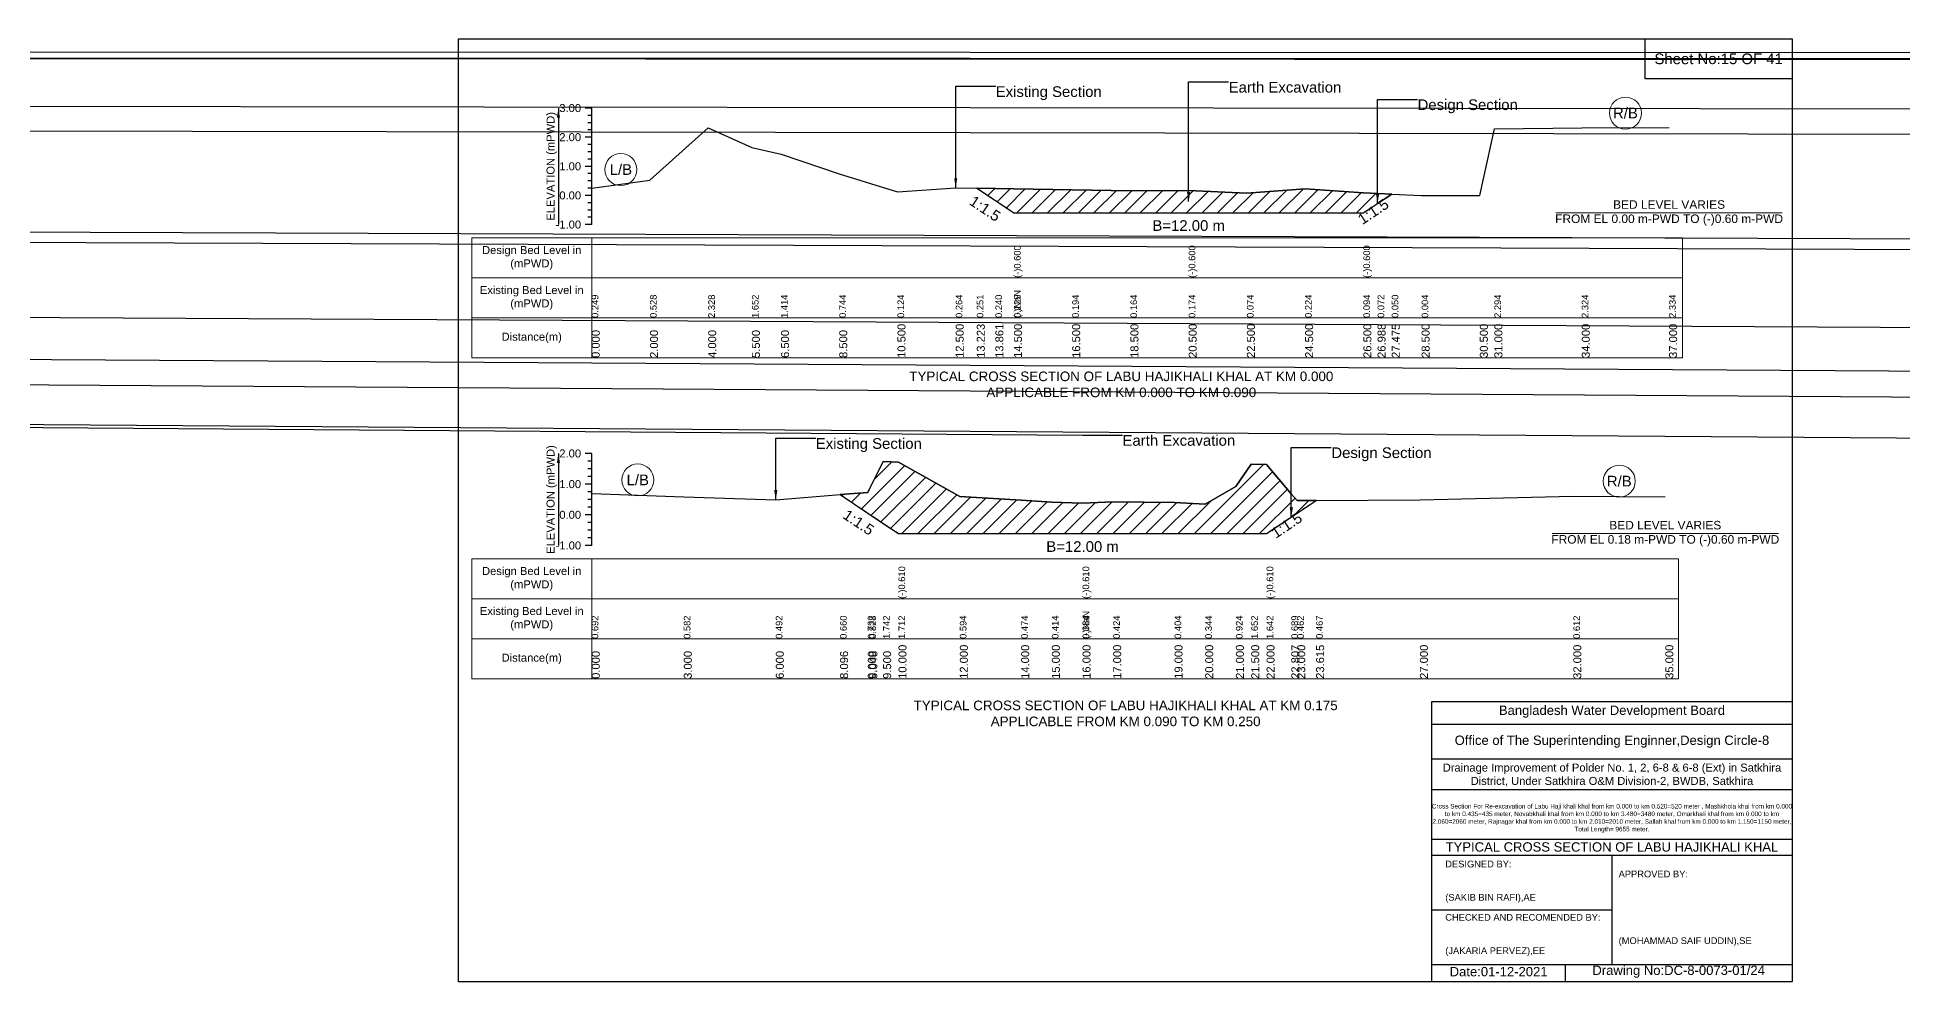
# Model space of a CAD drawing. Header units: inches. Extents: x 0 to 506000, y -4242 to 7.
# Drawn here: x 238106 to 246498, y -4242 to 7 of the extents above; entities that cross this region are included whole.
import ezdxf

# ---------------------------------------------------------------- set-up
doc = ezdxf.new("R2010")
doc.units = ezdxf.units.IN
doc.header["$LTSCALE"] = 7
doc.header["$MEASUREMENT"] = 0
doc.linetypes.add('DASHED', pattern=[0.75, 0.5, -0.25])
for name, color, linetype, lineweight in [('Cross section Data Border', 7, 'Continuous', 9), ('Cross Section Labels', 7, 'Continuous', 9), ('Design_Bed_Level for Xsection', 7, 'DASHED', 25), ('Existing_Bed_Level for Xsection', 7, 'Continuous', 25), ('Long Section Labels', 7, 'Continuous', 9)]:
    doc.layers.add(name, color=color, linetype=linetype, lineweight=lineweight)
doc.styles.get("Standard").update_dxf_attribs({"font": 'arial.ttf'})
doc.dimstyles.get("Standard").update_dxf_attribs({"dimtxt": 0.18, "dimasz": 0.18, "dimexe": 0.18, "dimexo": 0.0625, "dimgap": 0.09, "dimtad": 0, "dimtih": 1, "dimtoh": 1, "dimdec": 4, "dimzin": 0, "dimdsep": 46, "dimtxsty": 'Standard', "dimcen": 0.09, "dimadec": 0, "dimazin": 0, "dimtfac": 1, "dimtdec": 4, "dimtofl": 0, "dimtmove": 0, "dimatfit": 3, "dimfxl": 1, "dimtolj": 1, "dimtzin": 0, "dimarcsym": 0})

msp = doc.modelspace()

# ---------------------------------------------------------------- hatches: boundary and pattern name
at = {"layer": 'Existing_Bed_Level for Xsection'}
h = msp.add_hatch(dxfattribs=at)
h.set_pattern_fill('ANSI31', color=256, scale=393, style=0)
h.paths.add_polyline_path([(242332.2, -671.6), (242415.9, -727.4), (242499.5, -783.1), (242761.5, -783.1), (243023.5, -783.1), (243285.5, -783.1), (243547.5, -783.1), (243809.5, -783.1), (244071.5, -783.1), (244135.4, -740.5), (244199.2, -698), (244135.4, -695.1), (244071.5, -692.2), (243809.5, -675.2), (243547.5, -694.8), (243285.5, -681.7), (243023.5, -683), (242761.5, -679.1), (242499.5, -674.5), (242415.9, -673.1)])
h = msp.add_hatch(dxfattribs=at)
h.set_pattern_fill('ANSI31', color=256, scale=414, style=0)
h.paths.add_polyline_path([(241717.2, -2050.4), (241842, -2133.7), (241848.6, -2138), (241911, -2179.7), (241980, -2225.7), (242256, -2225.7), (242532, -2225.7), (242670, -2225.7), (242808, -2225.7), (242946, -2225.7), (243222, -2225.7), (243360, -2225.7), (243498, -2225.7), (243567, -2225.7), (243636, -2225.7), (243747.4, -2151.4), (243774, -2133.7), (243858.9, -2077.1), (243774, -2077.7), (243747.4, -2046.4), (243636, -1914.9), (243567, -1913.5), (243498, -2014), (243360, -2094), (243222, -2085.7), (242946, -2083), (242808, -2088.5), (242670, -2084.3), (242532, -2076.1), (242256, -2059.5), (241980, -1905.2), (241911, -1901.1), (241848.6, -2027.1), (241842, -2040.5)])

# ---------------------------------------------------------------- linework, layer by layer
for points in [[(240000, 0), (246000, 0), (246000, -4242), (240000, -4242)], [(245340, 0), (246000, 0), (246000, -180), (245340, -180)]]:
    msp.add_lwpolyline(points, close=True)
for points in [[(244380, -4242), (244380, -2982), (246000, -2982)], [(244380, -3084), (246000, -3084)], [(244380, -3240), (246000, -3240)], [(244380, -3378), (246000, -3378)], [(244380, -3600), (246000, -3600)], [(244380, -3672), (246000, -3672)], [(245190, -3672), (245190, -4164)], [(244380, -3918), (245190, -3918)], [(244380, -4164), (246000, -4164)], [(244980, -4164), (244980, -4242)]]:
    msp.add_lwpolyline(points)
at = {"layer": 'Cross section Data Border'}
for points in [[(240060, -895.5), (245507, -895.5), (245507, -1435.5), (240060, -1435.5)], [(240060, -2339.5), (245490, -2339.5), (245490, -2879.5), (240060, -2879.5)]]:
    msp.add_lwpolyline(points, close=True, dxfattribs=at)
for points in [[(240600, -895.5), (240600, -1435.5)], [(240060, -1075.5), (245507, -1075.5)], [(240060, -1255.5), (245507, -1255.5)], [(240600, -2339.5), (240600, -2879.5)], [(240060, -2519.5), (245490, -2519.5)], [(240060, -2699.5), (245490, -2699.5)]]:
    msp.add_lwpolyline(points, dxfattribs=at)
at = {"layer": 'Cross Section Labels'}
for points in [[(244938, -783.1), (245956, -783.1)], [(244921, -2225.7), (245939, -2225.7)]]:
    msp.add_lwpolyline(points, dxfattribs=at)
for centre in [(245250.5, -333.9), (240731, -588.1), (240807, -1984.6), (245223, -1990.1)]:
    msp.add_circle(centre, 72, dxfattribs=at)
at = {"layer": 'Design_Bed_Level for Xsection'}
for points in [[(242332.2, -671.6), (242415.9, -727.4), (242499.5, -783.1), (243285.5, -783.1), (244071.5, -783.1), (244135.4, -740.5), (244199.2, -698)], [(241717.2, -2050.4), (241848.6, -2138), (241980, -2225.7), (242808, -2225.7), (243636, -2225.7), (243747.4, -2151.4), (243858.9, -2077.1)]]:
    msp.add_lwpolyline(points, dxfattribs=at)
at = {"layer": 'Existing_Bed_Level for Xsection'}
for points in [[(240600, -311.5), (240570, -311.5)], [(240600, -835.5), (240600, -704.5), (240600, -573.5), (240600, -442.5), (240600, -311.5)], [(240600, -344.3), (240582, -344.3)], [(240600, -377), (240582, -377)], [(240600, -409.8), (240582, -409.8)], [(240600, -671.9), (240862, -635.4), (241124, -399.6), (241320.5, -488.1), (241451.5, -519.3), (241713.5, -607.1), (241975.5, -688.3), (242237.5, -669.9), (242332.2, -671.6), (242415.9, -673.1), (242499.5, -674.5), (242499.5, -674.5), (242761.5, -679.1), (243023.5, -683), (243285.5, -681.7), (243285.5, -681.7), (243547.5, -694.8), (243809.5, -675.2), (244071.5, -692.2), (244071.5, -692.2), (244135.4, -695.1), (244199.2, -698), (244333.5, -704), (244595.5, -704), (244661, -404), (245054, -400.1), (245447, -398.8)], [(240600, -442.5), (240570, -442.5)], [(240600, -475.3), (240582, -475.3)], [(240600, -573.5), (240570, -573.5)], [(240600, -508), (240582, -508)], [(240600, -540.8), (240582, -540.8)], [(240600, -606.3), (240582, -606.3)], [(240600, -639), (240582, -639)], [(240600, -704.5), (240570, -704.5)], [(240600, -671.8), (240582, -671.8)], [(240600, -737.3), (240582, -737.3)], [(240600, -835.5), (240570, -835.5)], [(240600, -770), (240582, -770)], [(240600, -802.8), (240582, -802.8)], [(240600, -1865.5), (240570, -1865.5)], [(240600, -1900), (240582, -1900)], [(240600, -2279.5), (240600, -2141.5), (240600, -2003.5), (240600, -1865.5)], [(240600, -2046), (241014, -2061.2), (241428, -2073.6), (241717.2, -2050.4), (241842, -2040.5), (241848.6, -2027.1), (241911, -1901.1), (241980, -1905.2), (241980, -1905.2), (242256, -2059.5), (242532, -2076.1), (242670, -2084.3), (242808, -2088.5), (242808, -2088.5), (242946, -2083), (243222, -2085.7), (243360, -2094), (243498, -2014), (243567, -1913.5), (243636, -1914.9), (243636, -1914.9), (243747.4, -2046.4), (243774, -2077.7), (243858.9, -2077.1), (244326, -2073.6), (245016, -2057), (245430, -2061.2)], [(240600, -2003.5), (240570, -2003.5)], [(240600, -1934.5), (240582, -1934.5)], [(240600, -1969), (240582, -1969)], [(240600, -2038), (240582, -2038)], [(240600, -2072.5), (240582, -2072.5)], [(240600, -2141.5), (240570, -2141.5)], [(240600, -2107), (240582, -2107)], [(240600, -2176), (240582, -2176)], [(240600, -2210.5), (240582, -2210.5)], [(240600, -2245), (240582, -2245)], [(240600, -2279.5), (240570, -2279.5)]]:
    msp.add_lwpolyline(points, dxfattribs=at)
for points in [[(242332.2, -671.6), (242332.2, -671.6), (242415.9, -727.4), (242499.5, -783.1), (242499.5, -783.1), (242761.5, -783.1), (243023.5, -783.1), (243285.5, -783.1), (243285.5, -783.1), (243547.5, -783.1), (243809.5, -783.1), (244071.5, -783.1), (244071.5, -783.1), (244135.4, -740.5), (244199.2, -698), (244199.2, -698), (244199.2, -698), (244135.4, -695.1), (244071.5, -692.2), (244071.5, -692.2), (243809.5, -675.2), (243547.5, -694.8), (243285.5, -681.7), (243285.5, -681.7), (243023.5, -683), (242761.5, -679.1), (242499.5, -674.5), (242499.5, -674.5), (242415.9, -673.1), (242332.2, -671.6)], [(241717.2, -2050.4), (241842, -2133.7), (241848.6, -2138), (241911, -2179.7), (241980, -2225.7), (241980, -2225.7), (242256, -2225.7), (242532, -2225.7), (242670, -2225.7), (242808, -2225.7), (242808, -2225.7), (242946, -2225.7), (243222, -2225.7), (243360, -2225.7), (243498, -2225.7), (243567, -2225.7), (243636, -2225.7), (243636, -2225.7), (243747.4, -2151.4), (243774, -2133.7), (243858.9, -2077.1), (243858.9, -2077.1), (243858.9, -2077.1), (243774, -2077.7), (243747.4, -2046.4), (243636, -1914.9), (243636, -1914.9), (243567, -1913.5), (243498, -2014), (243360, -2094), (243222, -2085.7), (242946, -2083), (242808, -2088.5), (242808, -2088.5), (242670, -2084.3), (242532, -2076.1), (242256, -2059.5), (241980, -1905.2), (241980, -1905.2), (241911, -1901.1), (241848.6, -2027.1), (241842, -2040.5)]]:
    msp.add_lwpolyline(points, close=True, dxfattribs=at)

# ---------------------------------------------------------------- texts
at = {"attachment_point": 5}
for s, insert, char_height in [('Sheet No:15 OF 41', (245670, -90), 48), ('Bangladesh Water Development Board', (245190, -3027), 42), ('Office of The Superintending Enginner,Design Circle-8', (245190, -3162), 42)]:
    msp.add_mtext(s, dxfattribs=dict(at, insert=insert, char_height=char_height))
for s, insert, char_height, width, attachment_point in [('Drainage Improvement of Polder No. 1, 2, 6-8 & 6-8 (Ext) in Satkhira District, Under Satkhira O&M Division-2, BWDB, Satkhira', (245190, -3312), 36, 1680, 5), ('Cross Section For Re-excavation of Labu Haji khali khal from km 0.000 to km 0.520=520 meter , Mashkhola khal from km 0.000 to km 0.435=435 meter, Novabkhali khal from km 0.000 to km 3.480=3480 meter, Omarkhali khal from km 0.000 to km 2.060=2060 meter, Rajnagar khal from km 0.000 to km 2.010=2010 meter, Sallah khal from km 0.000 to km 1.150=1150 meter, Total Length= 9655 meter. ', (245190, -3507), 20.5611, 1620, 5), ('TYPICAL CROSS SECTION OF LABU HAJIKHALI KHAL', (245190, -3636), 42, 1680, 5), ('DESIGNED BY:^J^J^J(SAKIB BIN RAFI),AE', (244440, -3792), 30, 840, 4), ('APPROVED BY:^J^J^J^J^J^J(MOHAMMAD SAIF UDDIN),SE', (245220, -3912), 30, 840, 4), ('CHECKED AND RECOMENDED BY:^J^J^J(JAKARIA PERVEZ),EE', (244440, -4032), 30, 840, 4), ('Date:01-12-2021', (244680, -4197), 42, 840, 5), ('Drawing No:DC-8-0073-01/24', (245490, -4197), 42, 1320, 5)]:
    msp.add_mtext(s, dxfattribs=dict(insert=insert, char_height=char_height, width=width, attachment_point=attachment_point))
at = {"layer": 'Cross section Data Border', "char_height": 36, "width": 480, "attachment_point": 5}
for s, insert in [('Design Bed Level in (mPWD)', (240330, -985.5)), ('Existing Bed Level in (mPWD)', (240330, -1165.5)), ('Distance(m)', (240330, -1345.5)), ('Design Bed Level in (mPWD)', (240330, -2429.5)), ('Existing Bed Level in (mPWD)', (240330, -2609.5)), ('Distance(m)', (240330, -2789.5))]:
    msp.add_mtext(s, dxfattribs=dict(at, insert=insert))
at = {"layer": 'Cross Section Labels'}
for s, insert, char_height, attachment_point in [('Existing Section', (242417.5, -213.3), 48, 1), ('Earth Excavation', (243465.5, -193.6), 48, 1), ('Design Section', (244315.4, -272.2), 48, 1), ('R/B', (245250.5, -333.9), 48, 5), ('L/B', (240731, -588.1), 48, 5), ('BED LEVEL VARIES ^JFROM EL 0.00 m-PWD TO (-)0.60 m-PWD', (245447, -783.1), 38.4, 5), ('B=12.00 m', (243285.5, -815.9), 48, 2), ('TYPICAL CROSS SECTION OF LABU HAJIKHALI KHAL AT KM 0.000^JAPPLICABLE FROM KM 0.000 TO KM 0.090', (242982.5, -1554.7), 43.2, 5), ('Existing Section', (241608, -1796.5), 48, 1), ('Earth Excavation', (242988, -1782.7), 48, 1), ('Design Section', (243927.4, -1837.9), 48, 1), ('L/B', (240807, -1984.6), 48, 5), ('R/B', (245223, -1990.1), 48, 5), ('BED LEVEL VARIES ^JFROM EL 0.18 m-PWD TO (-)0.60 m-PWD', (245430, -2225.7), 38.4, 5), ('B=12.00 m', (242808, -2260.2), 48, 2), ('TYPICAL CROSS SECTION OF LABU HAJIKHALI KHAL AT KM 0.175^JAPPLICABLE FROM KM 0.090 TO KM 0.250', (243002, -3035.1), 43.2, 5)]:
    msp.add_mtext(s, dxfattribs=dict(at, insert=insert, char_height=char_height, attachment_point=attachment_point))
at = {"layer": 'Cross Section Labels', "char_height": 48, "attachment_point": 2}
for insert, rotation in [((242383.1, -743.7), 326.30993), ((244102.6, -756.9), 33.69007), ((241814.1, -2155.3), 326.30993), ((243712.9, -2168.6), 33.69007)]:
    msp.add_mtext('1:1.5', dxfattribs=dict(at, insert=insert, rotation=rotation))
at = {"layer": 'Existing_Bed_Level for Xsection', "char_height": 36, "attachment_point": 5, "rotation": 90}
for insert in [(240420, -573.5), (240420, -2072.5)]:
    msp.add_mtext('ELEVATION (mPWD)', dxfattribs=dict(at, insert=insert))
at = {"layer": 'Existing_Bed_Level for Xsection', "char_height": 36, "attachment_point": 6}
for s, insert in [('3.00', (240552, -311.5)), ('2.00', (240552, -442.5)), ('1.00', (240552, -573.5)), ('0.00', (240552, -704.5)), ('-1.00', (240552, -835.5)), ('2.00', (240552, -1865.5)), ('1.00', (240552, -2003.5)), ('0.00', (240552, -2141.5)), ('-1.00', (240552, -2279.5))]:
    msp.add_mtext(s, dxfattribs=dict(at, insert=insert))
at = {"layer": 'Long Section Labels', "attachment_point": 1, "rotation": 90}
for s, insert, char_height in [('(-)0.600', (242499.5, -1075.5), 30), ('(-)0.600', (243285.5, -1075.5), 30), ('(-)0.600', (244071.5, -1075.5), 30), ('0.249', (240600, -1255.5), 30), ('0.528', (240862, -1255.5), 30), ('2.328', (241124, -1255.5), 30), ('1.652', (241320.5, -1255.5), 30), ('1.414', (241451.5, -1255.5), 30), ('0.744', (241713.5, -1255.5), 30), ('0.124', (241975.5, -1255.5), 30), ('0.264', (242237.5, -1255.5), 30), ('0.251', (242332.2, -1255.5), 30), ('0.240', (242415.9, -1255.5), 30), ('(-)NaN', (242499.5, -1255.5), 30), ('(-)NaN', (242499.5, -1255.5), 30), ('0.229', (242499.5, -1255.5), 30), ('0.229', (242499.5, -1255.5), 30), ('0.194', (242761.5, -1255.5), 30), ('0.164', (243023.5, -1255.5), 30), ('0.174', (243285.5, -1255.5), 30), ('0.174', (243285.5, -1255.5), 30), ('0.174', (243285.5, -1255.5), 30), ('0.074', (243547.5, -1255.5), 30), ('0.224', (243809.5, -1255.5), 30), ('0.094', (244071.5, -1255.5), 30), ('0.094', (244071.5, -1255.5), 30), ('0.072', (244135.4, -1255.5), 30), ('0.050', (244199.2, -1255.5), 30), ('0.004', (244333.5, -1255.5), 30), ('0.004', (244333.5, -1255.5), 30), ('2.294', (244661, -1255.5), 30), ('2.324', (245054, -1255.5), 30), ('2.334', (245447, -1255.5), 30), ('0.000', (240600, -1435.5), 36), ('2.000', (240862, -1435.5), 36), ('4.000', (241124, -1435.5), 36), ('5.500', (241320.5, -1435.5), 36), ('6.500', (241451.5, -1435.5), 36), ('8.500', (241713.5, -1435.5), 36), ('10.500', (241975.5, -1435.5), 36), ('12.500', (242237.5, -1435.5), 36), ('13.223', (242332.2, -1435.5), 36), ('13.861', (242415.9, -1435.5), 36), ('14.500', (242499.5, -1435.5), 36), ('14.500', (242499.5, -1435.5), 36), ('14.500', (242499.5, -1435.5), 36), ('16.500', (242761.5, -1435.5), 36), ('18.500', (243023.5, -1435.5), 36), ('20.500', (243285.5, -1435.5), 36), ('20.500', (243285.5, -1435.5), 36), ('20.500', (243285.5, -1435.5), 36), ('22.500', (243547.5, -1435.5), 36), ('24.500', (243809.5, -1435.5), 36), ('26.500', (244071.5, -1435.5), 36), ('26.500', (244071.5, -1435.5), 36), ('26.500', (244071.5, -1435.5), 36), ('26.988', (244135.4, -1435.5), 36), ('27.475', (244199.2, -1435.5), 36), ('28.500', (244333.5, -1435.5), 36), ('30.500', (244595.5, -1435.5), 36), ('31.000', (244661, -1435.5), 36), ('34.000', (245054, -1435.5), 36), ('37.000', (245447, -1435.5), 36), ('(-)0.610', (241980, -2519.5), 30), ('(-)0.610', (242808, -2519.5), 30), ('(-)0.610', (243636, -2519.5), 30), ('0.692', (240600, -2699.5), 30), ('0.582', (241014, -2699.5), 30), ('0.582', (241014, -2699.5), 30), ('0.492', (241428, -2699.5), 30), ('0.492', (241428, -2699.5), 30), ('0.660', (241717.2, -2699.5), 30), ('0.732', (241842, -2699.5), 30), ('0.828', (241848.6, -2699.5), 30), ('1.742', (241911, -2699.5), 30), ('1.712', (241980, -2699.5), 30), ('1.712', (241980, -2699.5), 30), ('1.712', (241980, -2699.5), 30), ('0.594', (242256, -2699.5), 30), ('0.474', (242532, -2699.5), 30), ('0.414', (242670, -2699.5), 30), ('(-)NaN', (242808, -2699.5), 30), ('0.384', (242808, -2699.5), 30), ('0.384', (242808, -2699.5), 30), ('0.424', (242946, -2699.5), 30), ('0.404', (243222, -2699.5), 30), ('0.344', (243360, -2699.5), 30), ('0.924', (243498, -2699.5), 30), ('1.652', (243567, -2699.5), 30), ('1.642', (243636, -2699.5), 30), ('1.642', (243636, -2699.5), 30), ('1.642', (243636, -2699.5), 30), ('0.689', (243747.4, -2699.5), 30), ('0.462', (243774, -2699.5), 30), ('0.467', (243858.9, -2699.5), 30), ('0.612', (245016, -2699.5), 30), ('0.000', (240600, -2879.5), 36), ('3.000', (241014, -2879.5), 36), ('6.000', (241428, -2879.5), 36), ('8.096', (241717.2, -2879.5), 36), ('9.000', (241842, -2879.5), 36), ('9.048', (241848.6, -2879.5), 36), ('9.500', (241911, -2879.5), 36), ('10.000', (241980, -2879.5), 36), ('10.000', (241980, -2879.5), 36), ('10.000', (241980, -2879.5), 36), ('12.000', (242256, -2879.5), 36), ('14.000', (242532, -2879.5), 36), ('15.000', (242670, -2879.5), 36), ('16.000', (242808, -2879.5), 36), ('16.000', (242808, -2879.5), 36), ('16.000', (242808, -2879.5), 36), ('17.000', (242946, -2879.5), 36), ('19.000', (243222, -2879.5), 36), ('20.000', (243360, -2879.5), 36), ('21.000', (243498, -2879.5), 36), ('21.500', (243567, -2879.5), 36), ('22.000', (243636, -2879.5), 36), ('22.000', (243636, -2879.5), 36), ('22.000', (243636, -2879.5), 36), ('22.807', (243747.4, -2879.5), 36), ('23.000', (243774, -2879.5), 36), ('23.615', (243858.9, -2879.5), 36), ('27.000', (244326, -2879.5), 36), ('32.000', (245016, -2879.5), 36), ('35.000', (245430, -2879.5), 36)]:
    msp.add_mtext(s, dxfattribs=dict(at, insert=insert, char_height=char_height))

# ---------------------------------------------------------------- leaders
at = {"layer": 'Cross Section Labels', "annotation_type": 0, "has_hookline": 1, "hookline_direction": 0}
for points, text_width in [([(0, 0), (403262, -145.5), (403441.9, -145.5)], 497), ([(0, 0), (413300, -154.4), (413479.9, -154.4)], 497), ([(0, 0), (452717.5, -111.2), (452897.4, -111.2)], 497), ([(0, 0), (272532, -347), (272711.9, -347)], 497), ([(0, 0), (292196, -508.2), (292286.3, -113.5), (292329.5, -113.5)], 497), ([(0, 0), (323900, -1705.5), (324079.9, -1705.5)], 497), ([(0, 0), (412980, -1586.3), (413159.9, -1586.3)], 497), ([(0, 0), (443222, -1616.7), (443401.9, -1616.7)], 497), ([(0, 0), (242808, -1782.7), (242987.9, -1782.7)], 497), ([(0, 0), (262714, -1591.5), (262893.9, -1591.5)], 497), ([(0, 0), (273030, -1988.8), (273209.9, -1988.8)], 497), ([(0, 0), (283272, -1850.8), (283451.9, -1850.8)], 497), ([(242237.5, -669.9), (242237.5, -213.3), (242417.4, -213.3)], 467.2), ([(243285.5, -732.4), (243285.5, -193.6), (243465.4, -193.6)], 497), ([(244135.4, -740.5), (244135.4, -272.2), (244315.3, -272.2)], 441.2), ([(241428, -2073.6), (241428, -1796.5), (241607.9, -1796.5)], 467.2), ([(243747.4, -2151.4), (243747.4, -1837.9), (243927.3, -1837.9)], 441.2)]:
    msp.add_leader(points, dimstyle='Standard', override={"dimasz": 43.2}, dxfattribs=dict(at, text_width=text_width))
at = {"layer": 'Existing_Bed_Level for Xsection'}
for points in [[(240450, -311.5), (240450, -835.5)], [(240450, -1865.5), (240450, -2279.5)]]:
    msp.add_leader(points, dimstyle='Standard', override={"dimasz": 43.2}, dxfattribs=at)

doc.saveas('drawing.dxf')
